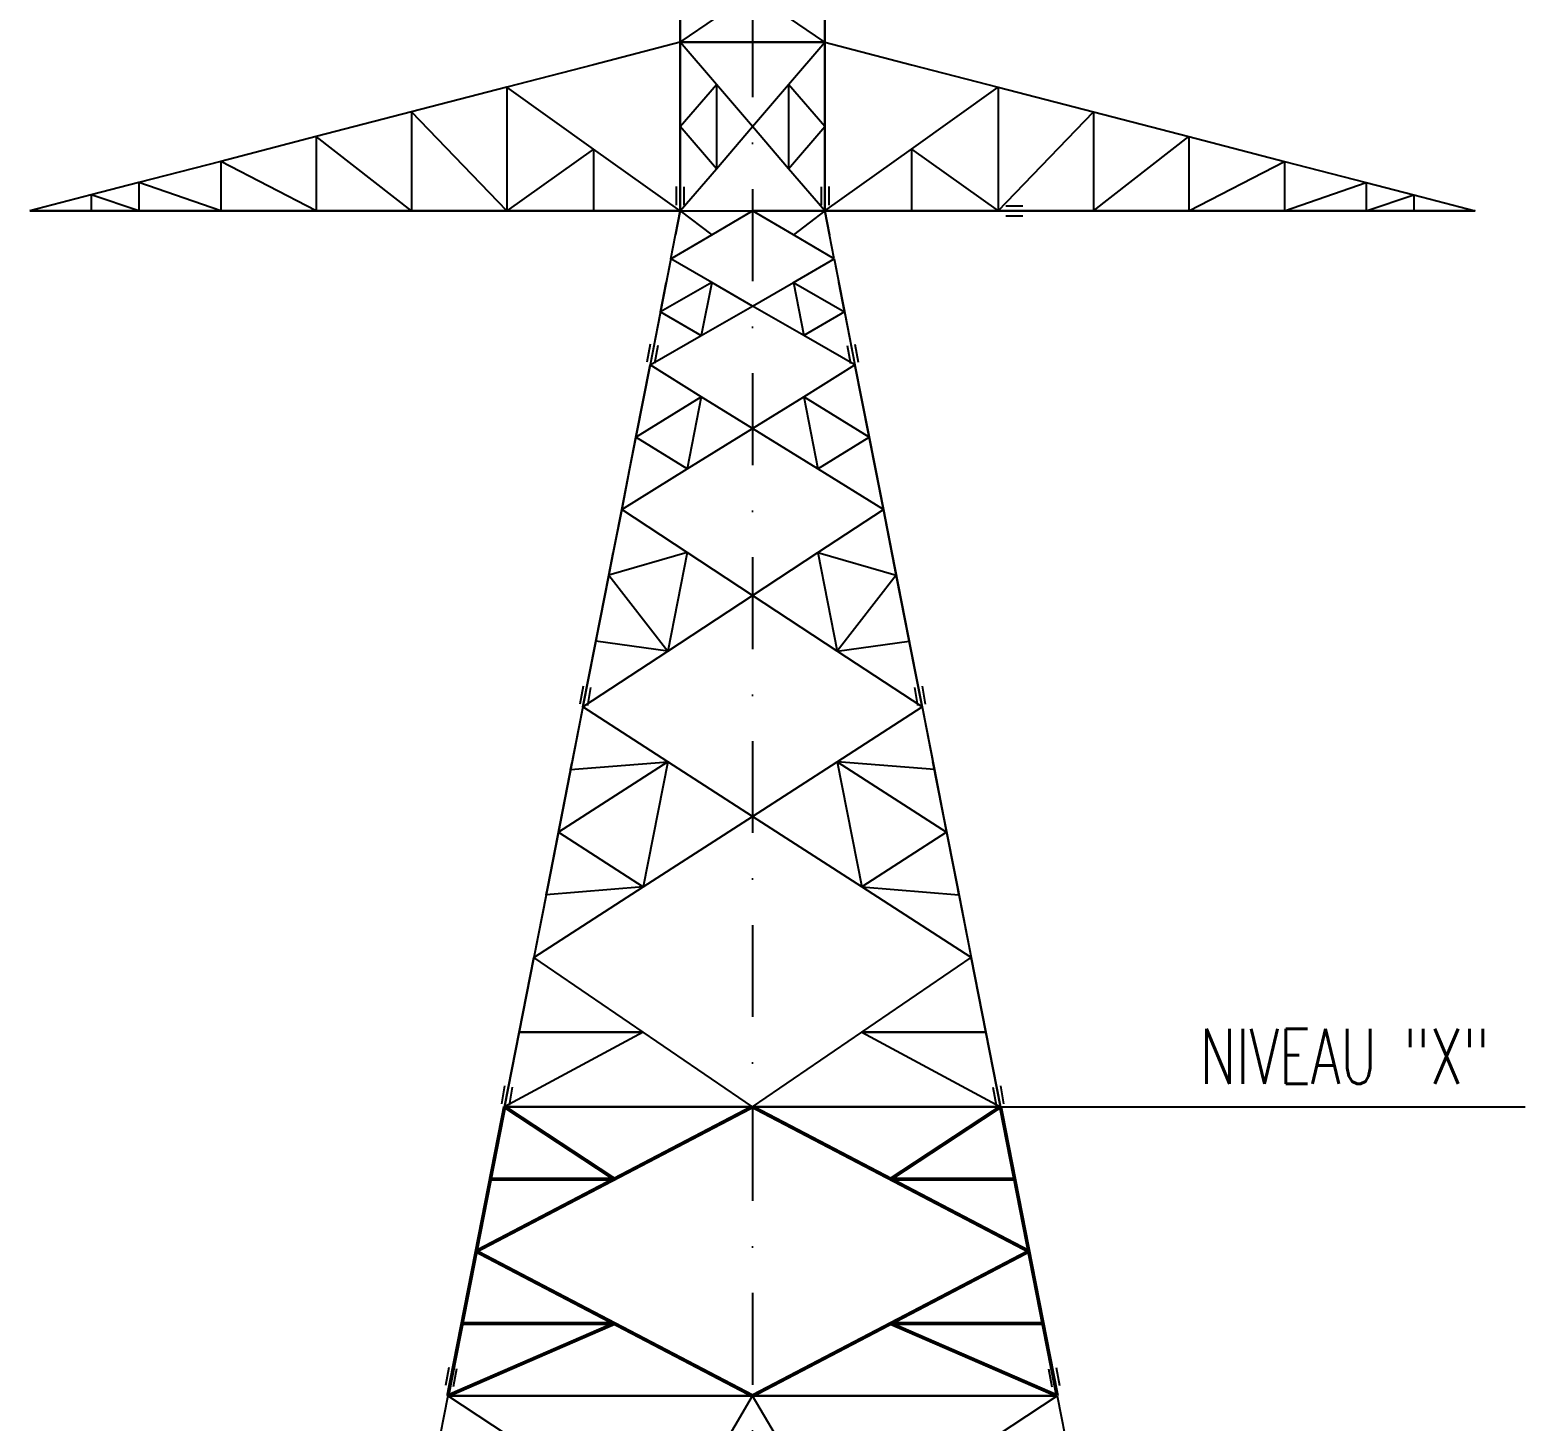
# Model space of a CAD drawing. Extents: x 554281 to 570501, y -34108 to -22628.
# Drawn here: x 565182 to 566809, y -33071 to -31557 of the extents above; entities that cross this region are included whole.
import ezdxf

# ---------------------------------------------------------------- set-up
doc = ezdxf.new("R2010")
doc.units = 0
doc.header["$LTSCALE"] = 200
doc.header["$MEASUREMENT"] = 0
doc.linetypes.add('DASHDOT', pattern=[1, 0.5, -0.25, 0, -0.25])
doc.layers.get('0').update_dxf_attribs({"linetype": 'CONTINUOUS'})
doc.layers.add('LS', color=7, linetype='CONTINUOUS')
doc.layers.add('MZ', color=6, linetype='DASHDOT')
doc.styles.add('RS', font='ROMANS8.shx', dxfattribs={"width": 0.7})

msp = doc.modelspace()

# ---------------------------------------------------------------- linework, layer by layer
at = {"layer": 'LS', "color": 6, "ltscale": 0.01}
for p, q in [((565889.738, -31570.575), (565889.738, -31516.865)), ((565889.738, -31570.575), (565889.738, -31516.865)), ((566046.938, -31570.575), (566046.938, -31516.865)), ((566046.938, -31570.575), (566046.938, -31516.865)), ((565889.738, -31570.575), (565929.038, -31543.746)), ((565889.738, -31570.575), (565929.038, -31543.746)), ((565889.738, -31543.746), (565889.738, -31570.575)), ((565889.738, -31543.746), (565889.738, -31570.575)), ((566046.938, -31570.575), (566007.638, -31543.746)), ((566046.938, -31570.575), (566007.638, -31543.746)), ((566046.938, -31543.746), (566046.938, -31570.575)), ((566046.938, -31543.746), (566046.938, -31570.575)), ((565889.738, -31570.575), (565795.418, -31595.046)), ((565889.738, -31570.575), (565795.418, -31595.046)), ((565889.738, -31570.575), (565795.418, -31595.046)), ((565889.738, -31570.575), (565795.418, -31595.046)), ((565889.738, -31570.575), (566046.938, -31570.575)), ((565889.738, -31570.575), (566046.938, -31570.575)), ((565889.738, -31570.575), (566046.938, -31570.575)), ((566046.938, -31570.575), (565889.738, -31570.575)), ((565889.738, -31662.275), (565889.738, -31570.575)), ((565889.738, -31662.275), (565889.738, -31570.575)), ((565929.038, -31616.425), (565889.738, -31570.575)), ((565929.038, -31616.425), (565889.738, -31570.575)), ((565889.738, -31570.575), (565889.738, -31616.425)), ((565889.738, -31570.575), (565889.738, -31616.425)), ((566007.638, -31616.425), (566046.938, -31570.575)), ((566007.638, -31616.425), (566046.938, -31570.575)), ((566046.938, -31570.575), (566141.258, -31595.046)), ((566046.938, -31570.575), (566141.258, -31595.046)), ((566046.938, -31662.275), (566046.938, -31570.575)), ((566046.938, -31662.275), (566046.938, -31570.575)), ((566046.938, -31570.575), (566046.938, -31616.425)), ((566046.938, -31570.575), (566046.938, -31616.425)), ((566046.938, -31570.575), (566141.258, -31595.046)), ((566046.938, -31570.575), (566141.258, -31595.046)), ((565795.418, -31595.046), (565701.098, -31619.464)), ((565795.418, -31595.046), (565701.098, -31619.464)), ((565795.418, -31595.046), (565701.098, -31619.464)), ((565795.418, -31595.046), (565701.098, -31619.464)), ((566141.258, -31595.046), (566235.578, -31619.464)), ((566141.258, -31595.046), (566235.578, -31619.464)), ((566141.258, -31595.046), (566235.578, -31619.464)), ((566141.258, -31595.046), (566235.578, -31619.464)), ((565701.098, -31619.464), (565597.346, -31646.398)), ((565701.098, -31619.464), (565597.346, -31646.398)), ((565795.418, -31686.746), (565701.098, -31619.464)), ((565795.418, -31686.746), (565701.098, -31619.464)), ((565701.098, -31619.464), (565701.098, -31753.975)), ((565701.098, -31619.464), (565701.098, -31753.975)), ((565795.418, -31686.746), (565701.098, -31619.464)), ((565795.418, -31686.746), (565701.098, -31619.464)), ((565701.098, -31619.464), (565701.098, -31753.975)), ((565701.098, -31619.464), (565701.098, -31753.975)), ((565889.738, -31662.275), (565929.038, -31616.425)), ((565889.738, -31662.275), (565929.038, -31616.425)), ((565889.738, -31662.275), (565889.738, -31616.425)), ((565889.738, -31662.275), (565889.738, -31616.425)), ((565889.738, -31616.425), (565889.738, -31708.125)), ((565889.738, -31616.425), (565889.738, -31708.125)), ((565889.738, -31616.425), (565889.738, -31662.275)), ((565889.738, -31616.425), (565889.738, -31662.275)), ((565929.038, -31616.425), (565929.038, -31708.125)), ((565929.038, -31616.425), (565929.038, -31708.125)), ((565968.338, -31662.275), (565929.038, -31616.425)), ((565968.338, -31662.275), (565929.038, -31616.425)), ((565968.338, -31662.275), (566007.638, -31616.425)), ((565968.338, -31662.275), (566007.638, -31616.425)), ((566046.938, -31662.275), (566007.638, -31616.425)), ((566046.938, -31662.275), (566007.638, -31616.425)), ((566007.638, -31616.425), (566007.638, -31708.125)), ((566007.638, -31616.425), (566007.638, -31708.125)), ((566046.938, -31662.275), (566046.938, -31616.425)), ((566046.938, -31662.275), (566046.938, -31616.425)), ((566046.938, -31616.425), (566046.938, -31708.125)), ((566046.938, -31616.425), (566046.938, -31708.125)), ((566046.938, -31616.425), (566046.938, -31662.275)), ((566046.938, -31616.425), (566046.938, -31662.275)), ((566141.258, -31686.746), (566235.578, -31619.464)), ((566141.258, -31686.746), (566235.578, -31619.464)), ((566141.258, -31686.746), (566235.578, -31619.464)), ((566141.258, -31686.746), (566235.578, -31619.464)), ((566235.578, -31619.464), (566235.578, -31753.975)), ((566235.578, -31619.464), (566235.578, -31753.975)), ((566235.578, -31619.464), (566235.578, -31753.975)), ((566235.578, -31619.464), (566235.578, -31753.975)), ((566235.578, -31619.464), (566339.33, -31646.398)), ((566235.578, -31619.464), (566339.33, -31646.398)), ((565597.346, -31646.398), (565493.594, -31673.279)), ((565597.346, -31646.398), (565493.594, -31673.279)), ((565701.098, -31753.975), (565597.346, -31646.398)), ((565701.098, -31753.975), (565597.346, -31646.398)), ((565597.346, -31646.398), (565597.346, -31753.975)), ((565597.346, -31646.398), (565597.346, -31753.975)), ((566235.578, -31753.975), (566339.33, -31646.398)), ((566235.578, -31753.975), (566339.33, -31646.398)), ((566339.33, -31646.398), (566339.33, -31753.975)), ((566339.33, -31646.398), (566339.33, -31753.975)), ((566339.33, -31646.398), (566443.082, -31673.279)), ((566339.33, -31646.398), (566443.082, -31673.279)), ((565929.038, -31708.125), (565889.738, -31662.275)), ((565929.038, -31708.125), (565889.738, -31662.275)), ((565889.738, -31708.125), (565889.738, -31662.275)), ((565889.738, -31708.125), (565889.738, -31662.275)), ((565889.738, -31753.975), (565889.738, -31662.275)), ((565889.738, -31753.975), (565889.738, -31662.275)), ((565889.738, -31662.275), (565889.738, -31708.125)), ((565889.738, -31662.275), (565889.738, -31708.125)), ((565929.038, -31708.125), (565968.338, -31662.275)), ((565929.038, -31708.125), (565968.338, -31662.275)), ((566007.638, -31708.125), (565968.338, -31662.275)), ((566007.638, -31708.125), (565968.338, -31662.275)), ((566007.638, -31708.125), (566046.938, -31662.275)), ((566007.638, -31708.125), (566046.938, -31662.275)), ((566046.938, -31708.125), (566046.938, -31662.275)), ((566046.938, -31708.125), (566046.938, -31662.275)), ((566046.938, -31753.975), (566046.938, -31662.275)), ((566046.938, -31753.975), (566046.938, -31662.275)), ((566046.938, -31662.275), (566046.938, -31708.125)), ((566046.938, -31662.275), (566046.938, -31708.125)), ((565493.594, -31673.279), (565389.842, -31700.16)), ((565493.594, -31673.279), (565389.842, -31700.16)), ((565597.346, -31753.975), (565493.594, -31673.279)), ((565597.346, -31753.975), (565493.594, -31673.279)), ((565493.594, -31673.279), (565493.594, -31753.975)), ((565493.594, -31673.279), (565493.594, -31753.975)), ((566339.33, -31753.975), (566443.082, -31673.279)), ((566339.33, -31753.975), (566443.082, -31673.279)), ((566443.082, -31673.279), (566443.082, -31753.975)), ((566443.082, -31673.279), (566443.082, -31753.975)), ((566443.082, -31673.279), (566546.834, -31700.16)), ((566443.082, -31673.279), (566546.834, -31700.16)), ((565795.418, -31686.746), (565701.098, -31753.975)), ((565795.418, -31686.746), (565701.098, -31753.975)), ((565889.738, -31753.975), (565795.418, -31686.746)), ((565889.738, -31753.975), (565795.418, -31686.746)), ((565889.738, -31753.975), (565795.418, -31686.746)), ((565889.738, -31753.975), (565795.418, -31686.746)), ((565795.418, -31686.746), (565795.418, -31753.975)), ((565795.418, -31686.746), (565795.418, -31753.975)), ((566046.938, -31753.975), (566141.258, -31686.746)), ((566046.938, -31753.975), (566141.258, -31686.746)), ((566046.938, -31753.975), (566141.258, -31686.746)), ((566046.938, -31753.975), (566141.258, -31686.746)), ((566141.258, -31686.746), (566235.578, -31753.975)), ((566141.258, -31686.746), (566235.578, -31753.975)), ((566141.258, -31686.746), (566141.258, -31753.975)), ((566141.258, -31686.746), (566141.258, -31753.975)), ((565389.842, -31700.16), (565300.919, -31723.216)), ((565389.842, -31700.16), (565300.919, -31723.216)), ((565493.594, -31753.975), (565389.842, -31700.16)), ((565493.594, -31753.975), (565389.842, -31700.16)), ((565389.842, -31700.16), (565389.842, -31753.975)), ((565389.842, -31700.16), (565389.842, -31753.975)), ((565389.842, -31700.16), (565389.842, -31753.975)), ((565889.738, -31753.975), (565929.038, -31708.125)), ((565889.738, -31753.975), (565929.038, -31708.125)), ((565889.738, -31708.125), (565889.738, -31753.975)), ((565889.738, -31708.125), (565889.738, -31753.975)), ((566046.938, -31753.975), (566007.638, -31708.125)), ((566046.938, -31753.975), (566007.638, -31708.125)), ((566046.938, -31708.125), (566046.938, -31753.975)), ((566046.938, -31708.125), (566046.938, -31753.975)), ((566443.082, -31753.975), (566546.834, -31700.16)), ((566443.082, -31753.975), (566546.834, -31700.16)), ((566546.834, -31700.16), (566546.834, -31753.975)), ((566546.834, -31700.16), (566546.834, -31753.975)), ((566546.834, -31700.16), (566546.834, -31753.975)), ((566546.834, -31700.16), (566635.757, -31723.216)), ((566546.834, -31700.16), (566635.757, -31723.216)), ((565300.919, -31723.216), (565249.043, -31736.683)), ((565300.919, -31723.216), (565249.043, -31736.683)), ((565389.842, -31753.975), (565300.919, -31723.216)), ((565389.842, -31753.975), (565300.919, -31723.216)), ((565300.919, -31723.216), (565300.919, -31753.975)), ((565300.919, -31723.216), (565300.919, -31753.975)), ((565885.269, -31727.686), (565885.248, -31747.678)), ((565893.653, -31727.695), (565893.632, -31747.686)), ((566043.024, -31727.695), (566043.045, -31747.686)), ((566051.408, -31727.686), (566051.429, -31747.678)), ((566546.834, -31753.975), (566635.757, -31723.216)), ((566546.834, -31753.975), (566635.757, -31723.216)), ((566635.757, -31723.216), (566635.757, -31753.975)), ((566635.757, -31723.216), (566635.757, -31753.975)), ((566635.757, -31723.216), (566687.633, -31736.683)), ((566635.757, -31723.216), (566687.633, -31736.683)), ((565249.043, -31736.683), (565182.338, -31753.975)), ((565249.043, -31736.683), (565182.338, -31753.975)), ((565300.919, -31753.975), (565249.043, -31736.683)), ((565300.919, -31753.975), (565249.043, -31736.683)), ((565249.043, -31736.683), (565249.043, -31753.975)), ((565249.043, -31736.683), (565249.043, -31753.975)), ((566635.757, -31753.975), (566687.633, -31736.683)), ((566635.757, -31753.975), (566687.633, -31736.683)), ((566687.633, -31736.683), (566687.633, -31753.975)), ((566687.633, -31736.683), (566687.633, -31753.975)), ((566687.633, -31736.683), (566754.338, -31753.975)), ((566687.633, -31736.683), (566754.338, -31753.975)), ((565182.338, -31753.975), (565249.043, -31753.975)), ((565249.043, -31753.975), (565182.338, -31753.975)), ((565249.043, -31753.975), (565182.338, -31753.975)), ((565249.043, -31753.975), (565182.338, -31753.975)), ((565249.043, -31753.975), (565300.919, -31753.975)), ((565300.919, -31753.975), (565249.043, -31753.975)), ((565300.919, -31753.975), (565249.043, -31753.975)), ((565300.919, -31753.975), (565249.043, -31753.975)), ((565300.919, -31753.975), (565389.842, -31753.975)), ((565389.842, -31753.975), (565300.919, -31753.975)), ((565389.842, -31753.975), (565300.919, -31753.975)), ((565389.842, -31753.975), (565300.919, -31753.975)), ((565389.842, -31753.975), (565493.594, -31753.975)), ((565493.594, -31753.975), (565389.842, -31753.975)), ((565493.594, -31753.975), (565389.842, -31753.975)), ((565493.594, -31753.975), (565389.842, -31753.975)), ((565493.594, -31753.975), (565597.346, -31753.975)), ((565597.346, -31753.975), (565493.594, -31753.975)), ((565597.346, -31753.975), (565493.594, -31753.975)), ((565597.346, -31753.975), (565493.594, -31753.975)), ((565597.346, -31753.975), (565701.098, -31753.975)), ((565701.098, -31753.975), (565597.346, -31753.975)), ((565701.098, -31753.975), (565597.346, -31753.975)), ((565701.098, -31753.975), (565597.346, -31753.975)), ((565701.098, -31753.975), (565795.418, -31753.975)), ((565795.418, -31753.975), (565701.098, -31753.975)), ((565795.418, -31753.975), (565701.098, -31753.975)), ((565795.418, -31753.975), (565701.098, -31753.975)), ((565795.418, -31753.975), (565889.738, -31753.975)), ((565889.738, -31753.975), (565795.418, -31753.975)), ((565889.738, -31753.975), (565795.418, -31753.975)), ((565889.738, -31753.975), (565795.418, -31753.975)), ((565879.468, -31806.375), (565889.738, -31753.975)), ((565879.468, -31806.375), (565889.738, -31753.975)), ((565884.603, -31780.175), (565889.738, -31753.975)), ((565884.603, -31780.175), (565889.738, -31753.975)), ((565889.738, -31753.975), (565884.603, -31780.175)), ((565889.738, -31753.975), (565884.603, -31780.175)), ((565889.738, -31753.975), (565968.338, -31753.975)), ((565889.738, -31753.975), (565929.038, -31753.975)), ((565889.738, -31753.975), (565929.038, -31753.975)), ((565889.738, -31753.975), (565929.038, -31753.975)), ((565889.738, -31753.975), (565929.038, -31753.975)), ((565889.738, -31753.975), (565968.338, -31753.975)), ((565889.738, -31753.975), (565968.338, -31753.975)), ((565889.738, -31753.975), (565968.338, -31753.975)), ((565889.738, -31753.975), (565929.038, -31753.975)), ((565889.738, -31753.975), (565929.038, -31753.975)), ((565889.738, -31753.975), (565929.038, -31753.975)), ((565889.738, -31753.975), (565929.038, -31753.975)), ((565889.738, -31753.975), (565923.903, -31780.175)), ((565889.738, -31753.975), (565923.903, -31780.175)), ((565923.903, -31780.175), (565968.338, -31753.975)), ((565923.903, -31780.175), (565968.338, -31753.975)), ((565929.038, -31753.975), (566007.638, -31753.975)), ((565929.038, -31753.975), (566007.638, -31753.975)), ((565929.038, -31753.975), (565968.338, -31753.975)), ((565929.038, -31753.975), (565968.338, -31753.975)), ((565929.038, -31753.975), (566007.638, -31753.975)), ((565929.038, -31753.975), (566007.638, -31753.975)), ((565929.038, -31753.975), (565968.338, -31753.975)), ((565929.038, -31753.975), (565968.338, -31753.975)), ((565968.338, -31753.975), (566046.938, -31753.975)), ((566007.638, -31753.975), (565968.338, -31753.975)), ((566007.638, -31753.975), (565968.338, -31753.975)), ((565968.338, -31753.975), (566046.938, -31753.975)), ((565968.338, -31753.975), (566046.938, -31753.975)), ((565968.338, -31753.975), (566046.938, -31753.975)), ((566007.638, -31753.975), (565968.338, -31753.975)), ((566007.638, -31753.975), (565968.338, -31753.975)), ((566012.773, -31780.175), (565968.338, -31753.975)), ((566012.773, -31780.175), (565968.338, -31753.975)), ((566046.938, -31753.975), (566007.638, -31753.975)), ((566007.638, -31753.975), (566046.938, -31753.975)), ((566046.938, -31753.975), (566007.638, -31753.975)), ((566046.938, -31753.975), (566007.638, -31753.975)), ((566046.938, -31753.975), (566007.638, -31753.975)), ((566007.638, -31753.975), (566046.938, -31753.975)), ((566046.938, -31753.975), (566007.638, -31753.975)), ((566046.938, -31753.975), (566007.638, -31753.975)), ((566046.938, -31753.975), (566007.638, -31753.975)), ((566007.638, -31753.975), (566046.938, -31753.975)), ((566046.938, -31753.975), (566007.638, -31753.975)), ((566046.938, -31753.975), (566007.638, -31753.975)), ((566046.938, -31753.975), (566012.773, -31780.175)), ((566046.938, -31753.975), (566012.773, -31780.175)), ((566046.938, -31753.975), (566141.258, -31753.975)), ((566141.258, -31753.975), (566046.938, -31753.975)), ((566046.938, -31753.975), (566141.258, -31753.975)), ((566046.938, -31753.975), (566141.258, -31753.975)), ((566052.073, -31780.175), (566046.938, -31753.975)), ((566052.073, -31780.175), (566046.938, -31753.975)), ((566057.209, -31806.375), (566046.938, -31753.975)), ((566057.209, -31806.375), (566046.938, -31753.975)), ((566046.938, -31753.975), (566052.073, -31780.175)), ((566046.938, -31753.975), (566052.073, -31780.175)), ((566141.258, -31753.975), (566235.578, -31753.975)), ((566235.578, -31753.975), (566141.258, -31753.975)), ((566141.258, -31753.975), (566235.578, -31753.975)), ((566141.258, -31753.975), (566235.578, -31753.975)), ((566235.578, -31753.975), (566339.33, -31753.975)), ((566339.33, -31753.975), (566235.578, -31753.975)), ((566235.578, -31753.975), (566339.33, -31753.975)), ((566235.578, -31753.975), (566339.33, -31753.975)), ((566243.794, -31748.509), (566262.207, -31748.509)), ((566243.794, -31759.441), (566262.207, -31759.441)), ((566339.33, -31753.975), (566443.082, -31753.975)), ((566443.082, -31753.975), (566339.33, -31753.975)), ((566339.33, -31753.975), (566443.082, -31753.975)), ((566339.33, -31753.975), (566443.082, -31753.975)), ((566443.082, -31753.975), (566546.834, -31753.975)), ((566546.834, -31753.975), (566443.082, -31753.975)), ((566443.082, -31753.975), (566546.834, -31753.975)), ((566443.082, -31753.975), (566546.834, -31753.975)), ((566546.834, -31753.975), (566635.757, -31753.975)), ((566635.757, -31753.975), (566546.834, -31753.975)), ((566546.834, -31753.975), (566635.757, -31753.975)), ((566546.834, -31753.975), (566635.757, -31753.975)), ((566635.757, -31753.975), (566687.633, -31753.975)), ((566687.633, -31753.975), (566635.757, -31753.975)), ((566635.757, -31753.975), (566687.633, -31753.975)), ((566635.757, -31753.975), (566687.633, -31753.975)), ((566687.633, -31753.975), (566754.338, -31753.975)), ((566754.338, -31753.975), (566687.633, -31753.975)), ((566687.633, -31753.975), (566754.338, -31753.975)), ((566687.633, -31753.975), (566754.338, -31753.975)), ((565879.468, -31806.375), (565884.603, -31780.175)), ((565879.468, -31806.375), (565884.603, -31780.175)), ((565879.468, -31806.375), (565923.903, -31780.175)), ((565879.468, -31806.375), (565923.903, -31780.175)), ((566057.209, -31806.375), (566012.773, -31780.175)), ((566057.209, -31806.375), (566012.773, -31780.175)), ((566057.209, -31806.375), (566052.073, -31780.175)), ((566057.209, -31806.375), (566052.073, -31780.175)), ((565879.468, -31806.375), (565868.149, -31864.015)), ((565879.468, -31806.375), (565868.149, -31864.015)), ((565879.468, -31806.375), (565874.437, -31831.946)), ((565879.468, -31806.375), (565874.437, -31831.946)), ((565923.903, -31831.946), (565879.468, -31806.375)), ((565923.903, -31831.946), (565879.468, -31806.375)), ((566012.773, -31831.946), (566057.209, -31806.375)), ((566012.773, -31831.946), (566057.209, -31806.375)), ((566057.209, -31806.375), (566062.239, -31831.946)), ((566057.209, -31806.375), (566062.239, -31831.946)), ((566057.209, -31806.375), (566068.527, -31864.015)), ((566057.209, -31806.375), (566068.527, -31864.015)), ((565874.437, -31831.946), (565863.171, -31889.586)), ((565874.437, -31831.946), (565863.171, -31889.586)), ((565868.149, -31864.015), (565874.437, -31831.946)), ((565868.149, -31864.015), (565874.437, -31831.946)), ((565923.903, -31831.946), (565868.149, -31864.015)), ((565923.903, -31831.946), (565868.149, -31864.015)), ((565874.437, -31831.946), (565869.459, -31857.517)), ((565874.437, -31831.946), (565869.459, -31857.517)), ((565923.903, -31831.946), (565912.585, -31889.586)), ((565923.903, -31831.946), (565912.585, -31889.586)), ((565968.338, -31857.517), (565923.903, -31831.946)), ((565968.338, -31857.517), (565923.903, -31831.946)), ((565968.338, -31857.517), (566012.773, -31831.946)), ((565968.338, -31857.517), (566012.773, -31831.946)), ((566012.773, -31831.946), (566068.527, -31864.015)), ((566012.773, -31831.946), (566068.527, -31864.015)), ((566012.773, -31831.946), (566024.092, -31889.586)), ((566012.773, -31831.946), (566024.092, -31889.586)), ((566062.239, -31831.946), (566067.217, -31857.517)), ((566062.239, -31831.946), (566067.217, -31857.517)), ((566068.527, -31864.015), (566062.239, -31831.946)), ((566068.527, -31864.015), (566062.239, -31831.946)), ((566062.239, -31831.946), (566073.505, -31889.586)), ((566062.239, -31831.946), (566073.505, -31889.586)), ((565869.459, -31857.517), (565863.171, -31889.586)), ((565869.459, -31857.517), (565863.171, -31889.586)), ((565912.585, -31889.586), (565968.338, -31857.517)), ((565912.585, -31889.586), (565968.338, -31857.517)), ((566024.092, -31889.586), (565968.338, -31857.517)), ((566024.092, -31889.586), (565968.338, -31857.517)), ((566067.217, -31857.517), (566073.505, -31889.586)), ((566067.217, -31857.517), (566073.505, -31889.586)), ((565868.149, -31864.015), (565856.883, -31921.655)), ((565868.149, -31864.015), (565856.883, -31921.655)), ((565868.149, -31864.015), (565863.171, -31889.586)), ((565868.149, -31864.015), (565863.171, -31889.586)), ((565868.149, -31864.015), (565912.585, -31889.586)), ((565868.149, -31864.015), (565912.585, -31889.586)), ((566068.527, -31864.015), (566024.092, -31889.586)), ((566068.527, -31864.015), (566024.092, -31889.586)), ((566068.527, -31864.015), (566079.793, -31921.655)), ((566068.527, -31864.015), (566079.793, -31921.655)), ((566068.527, -31864.015), (566073.505, -31889.586)), ((566068.527, -31864.015), (566073.505, -31889.586)), ((565863.171, -31889.586), (565856.883, -31921.655)), ((565863.171, -31889.586), (565856.883, -31921.655)), ((565856.883, -31921.655), (565912.585, -31889.586)), ((565856.883, -31921.655), (565912.585, -31889.586)), ((566079.793, -31921.655), (566024.092, -31889.586)), ((566079.793, -31921.655), (566024.092, -31889.586)), ((566073.505, -31889.586), (566079.793, -31921.655)), ((566073.505, -31889.586), (566079.793, -31921.655)), ((566073.505, -31889.586), (566079.793, -31921.655)), ((566073.505, -31889.586), (566079.793, -31921.655)), ((565856.979, -31898.901), (565853.47, -31918.582)), ((565865.233, -31900.373), (565861.724, -31920.054)), ((566071.443, -31900.373), (566074.953, -31920.054)), ((566079.697, -31898.901), (566083.207, -31918.582)), ((565841.425, -32000.255), (565856.883, -31921.655)), ((565841.425, -32000.255), (565856.883, -31921.655)), ((565856.883, -31921.655), (565850.071, -31956.187)), ((565856.883, -31921.655), (565850.071, -31956.187)), ((565912.585, -31956.187), (565856.883, -31921.655)), ((565912.585, -31956.187), (565856.883, -31921.655)), ((566024.092, -31956.187), (566079.793, -31921.655)), ((566024.092, -31956.187), (566079.793, -31921.655)), ((566095.251, -32000.255), (566079.793, -31921.655)), ((566095.251, -32000.255), (566079.793, -31921.655)), ((566079.793, -31921.655), (566086.605, -31956.187)), ((566079.793, -31921.655), (566086.605, -31956.187)), ((565850.071, -31956.187), (565834.666, -32034.787)), ((565850.071, -31956.187), (565834.666, -32034.787)), ((565841.425, -32000.255), (565912.585, -31956.187)), ((565841.425, -32000.255), (565912.585, -31956.187)), ((565850.071, -31956.187), (565841.425, -32000.255)), ((565850.071, -31956.187), (565841.425, -32000.255)), ((565850.071, -31956.187), (565843.312, -31990.718)), ((565850.071, -31956.187), (565843.312, -31990.718)), ((565912.585, -31956.187), (565897.179, -32034.787)), ((565912.585, -31956.187), (565897.179, -32034.787)), ((565968.338, -31990.718), (565912.585, -31956.187)), ((565968.338, -31990.718), (565912.585, -31956.187)), ((565968.338, -31990.718), (566024.092, -31956.187)), ((565968.338, -31990.718), (566024.092, -31956.187)), ((566024.092, -31956.187), (566039.497, -32034.787)), ((566024.092, -31956.187), (566039.497, -32034.787)), ((566095.251, -32000.255), (566024.092, -31956.187)), ((566095.251, -32000.255), (566024.092, -31956.187)), ((566086.605, -31956.187), (566095.251, -32000.255)), ((566086.605, -31956.187), (566095.251, -32000.255)), ((566086.605, -31956.187), (566102.011, -32034.787)), ((566086.605, -31956.187), (566102.011, -32034.787)), ((566086.605, -31956.187), (566093.365, -31990.718)), ((566086.605, -31956.187), (566093.365, -31990.718)), ((565826.02, -32078.855), (565841.425, -32000.255)), ((565826.02, -32078.855), (565841.425, -32000.255)), ((565843.312, -31990.718), (565834.666, -32034.787)), ((565843.312, -31990.718), (565834.666, -32034.787)), ((565841.425, -32000.255), (565834.666, -32034.787)), ((565841.425, -32000.255), (565834.666, -32034.787)), ((565897.179, -32034.787), (565841.425, -32000.255)), ((565897.179, -32034.787), (565841.425, -32000.255)), ((565897.179, -32034.787), (565968.338, -31990.718)), ((565897.179, -32034.787), (565968.338, -31990.718)), ((566039.497, -32034.787), (565968.338, -31990.718)), ((566039.497, -32034.787), (565968.338, -31990.718)), ((566039.497, -32034.787), (566095.251, -32000.255)), ((566039.497, -32034.787), (566095.251, -32000.255)), ((566093.365, -31990.718), (566102.011, -32034.787)), ((566093.365, -31990.718), (566102.011, -32034.787)), ((566095.251, -32000.255), (566102.011, -32034.787)), ((566095.251, -32000.255), (566102.011, -32034.787)), ((566110.657, -32078.855), (566095.251, -32000.255)), ((566110.657, -32078.855), (566095.251, -32000.255)), ((565826.02, -32078.855), (565897.179, -32034.787)), ((565826.02, -32078.855), (565897.179, -32034.787)), ((565834.666, -32034.787), (565826.02, -32078.855)), ((565834.666, -32034.787), (565826.02, -32078.855)), ((566110.657, -32078.855), (566039.497, -32034.787)), ((566110.657, -32078.855), (566039.497, -32034.787)), ((566102.011, -32034.787), (566110.657, -32078.855)), ((566102.011, -32034.787), (566110.657, -32078.855)), ((565811.977, -32150.486), (565826.02, -32078.855)), ((565811.977, -32150.486), (565826.02, -32078.855)), ((565826.02, -32078.855), (565816.85, -32125.648)), ((565826.02, -32078.855), (565816.85, -32125.648)), ((565897.179, -32125.648), (565826.02, -32078.855)), ((565897.179, -32125.648), (565826.02, -32078.855)), ((566039.497, -32125.648), (566110.657, -32078.855)), ((566039.497, -32125.648), (566110.657, -32078.855)), ((566124.7, -32150.486), (566110.657, -32078.855)), ((566124.7, -32150.486), (566110.657, -32078.855)), ((566110.657, -32078.855), (566119.827, -32125.648)), ((566110.657, -32078.855), (566119.827, -32125.648)), ((565816.85, -32125.648), (565795.785, -32233.068)), ((565816.85, -32125.648), (565795.785, -32233.068)), ((565816.85, -32125.648), (565807.68, -32172.441)), ((565816.85, -32125.648), (565807.68, -32172.441)), ((565897.179, -32125.648), (565811.977, -32150.486)), ((565897.179, -32125.648), (565811.977, -32150.486)), ((565811.977, -32150.486), (565816.85, -32125.648)), ((565811.977, -32150.486), (565816.85, -32125.648)), ((565897.179, -32125.648), (565876.114, -32233.068)), ((565897.179, -32125.648), (565876.114, -32233.068)), ((565968.338, -32172.441), (565897.179, -32125.648)), ((565968.338, -32172.441), (565897.179, -32125.648)), ((565968.338, -32172.441), (566039.497, -32125.648)), ((565968.338, -32172.441), (566039.497, -32125.648)), ((566039.497, -32125.648), (566124.7, -32150.486)), ((566039.497, -32125.648), (566124.7, -32150.486)), ((566039.497, -32125.648), (566060.562, -32233.068)), ((566039.497, -32125.648), (566060.562, -32233.068)), ((566124.7, -32150.486), (566119.827, -32125.648)), ((566124.7, -32150.486), (566119.827, -32125.648)), ((566119.827, -32125.648), (566140.891, -32233.068)), ((566119.827, -32125.648), (566140.891, -32233.068)), ((566119.827, -32125.648), (566128.997, -32172.441)), ((566119.827, -32125.648), (566128.997, -32172.441)), ((565811.977, -32150.486), (565795.785, -32233.068)), ((565811.977, -32150.486), (565795.785, -32233.068)), ((565797.933, -32222.064), (565811.977, -32150.486)), ((565797.933, -32222.064), (565811.977, -32150.486)), ((565811.977, -32150.486), (565876.114, -32233.068)), ((565811.977, -32150.486), (565876.114, -32233.068)), ((566124.7, -32150.486), (566060.562, -32233.068)), ((566124.7, -32150.486), (566060.562, -32233.068)), ((566124.7, -32150.486), (566140.891, -32233.068)), ((566124.7, -32150.486), (566140.891, -32233.068)), ((566138.743, -32222.064), (566124.7, -32150.486)), ((566138.743, -32222.064), (566124.7, -32150.486)), ((565807.68, -32172.441), (565795.785, -32233.068)), ((565807.68, -32172.441), (565795.785, -32233.068)), ((565876.114, -32233.068), (565968.338, -32172.441)), ((565876.114, -32233.068), (565968.338, -32172.441)), ((566060.562, -32233.068), (565968.338, -32172.441)), ((566060.562, -32233.068), (565968.338, -32172.441)), ((566128.997, -32172.441), (566140.891, -32233.068)), ((566128.997, -32172.441), (566140.891, -32233.068)), ((565783.89, -32293.695), (565797.933, -32222.064)), ((565783.89, -32293.695), (565797.933, -32222.064)), ((565783.89, -32293.695), (565876.114, -32233.068)), ((565783.89, -32293.695), (565876.114, -32233.068)), ((565795.785, -32233.068), (565783.89, -32293.695)), ((565795.785, -32233.068), (565783.89, -32293.695)), ((565797.933, -32222.064), (565795.785, -32233.068)), ((565797.933, -32222.064), (565795.785, -32233.068)), ((565876.114, -32233.068), (565797.933, -32222.064)), ((565876.114, -32233.068), (565797.933, -32222.064)), ((566060.562, -32233.068), (566138.743, -32222.064)), ((566060.562, -32233.068), (566138.743, -32222.064)), ((566152.786, -32293.695), (566060.562, -32233.068)), ((566152.786, -32293.695), (566060.562, -32233.068)), ((566138.743, -32222.064), (566140.891, -32233.068)), ((566138.743, -32222.064), (566140.891, -32233.068)), ((566152.786, -32293.695), (566138.743, -32222.064)), ((566152.786, -32293.695), (566138.743, -32222.064)), ((566140.891, -32233.068), (566152.786, -32293.695)), ((566140.891, -32233.068), (566152.786, -32293.695)), ((565783.986, -32270.941), (565780.477, -32290.622)), ((565792.24, -32272.413), (565788.73, -32292.094)), ((566144.437, -32272.413), (566147.946, -32292.094)), ((566152.69, -32270.941), (566156.2, -32290.622)), ((565783.89, -32293.695), (565770.528, -32361.815)), ((565783.89, -32293.695), (565770.528, -32361.815)), ((565783.89, -32293.695), (565772.257, -32353.221)), ((565783.89, -32293.695), (565772.257, -32353.221)), ((565876.114, -32353.221), (565783.89, -32293.695)), ((565876.114, -32353.221), (565783.89, -32293.695)), ((566060.562, -32353.221), (566152.786, -32293.695)), ((566060.562, -32353.221), (566152.786, -32293.695)), ((566152.786, -32293.695), (566166.148, -32361.815)), ((566152.786, -32293.695), (566166.148, -32361.815)), ((566152.786, -32293.695), (566164.419, -32353.221)), ((566152.786, -32293.695), (566164.419, -32353.221)), ((565745.533, -32489.461), (565772.257, -32353.221)), ((565745.533, -32489.461), (565772.257, -32353.221)), ((565876.114, -32353.221), (565757.219, -32429.935)), ((565876.114, -32353.221), (565757.219, -32429.935)), ((565772.257, -32353.221), (565757.219, -32429.935)), ((565772.257, -32353.221), (565757.219, -32429.935)), ((565770.528, -32361.815), (565757.219, -32429.935)), ((565770.528, -32361.815), (565757.219, -32429.935)), ((565772.257, -32353.221), (565760.572, -32412.695)), ((565772.257, -32353.221), (565760.572, -32412.695)), ((565770.528, -32361.815), (565876.114, -32353.221)), ((565770.528, -32361.815), (565876.114, -32353.221)), ((565770.528, -32361.815), (565772.257, -32353.221)), ((565770.528, -32361.815), (565772.257, -32353.221)), ((565876.114, -32353.221), (565849.39, -32489.461)), ((565876.114, -32353.221), (565849.39, -32489.461)), ((565968.338, -32412.695), (565876.114, -32353.221)), ((565968.338, -32412.695), (565876.114, -32353.221)), ((565968.338, -32412.695), (566060.562, -32353.221)), ((565968.338, -32412.695), (566060.562, -32353.221)), ((566166.148, -32361.815), (566060.562, -32353.221)), ((566166.148, -32361.815), (566060.562, -32353.221)), ((566060.562, -32353.221), (566179.458, -32429.935)), ((566060.562, -32353.221), (566179.458, -32429.935)), ((566060.562, -32353.221), (566087.286, -32489.461)), ((566060.562, -32353.221), (566087.286, -32489.461)), ((566166.148, -32361.815), (566164.419, -32353.221)), ((566166.148, -32361.815), (566164.419, -32353.221)), ((566164.419, -32353.221), (566179.458, -32429.935)), ((566164.419, -32353.221), (566179.458, -32429.935)), ((566191.143, -32489.461), (566164.419, -32353.221)), ((566191.143, -32489.461), (566164.419, -32353.221)), ((566164.419, -32353.221), (566176.104, -32412.695)), ((566164.419, -32353.221), (566176.104, -32412.695)), ((566166.148, -32361.815), (566179.458, -32429.935)), ((566166.148, -32361.815), (566179.458, -32429.935)), ((565760.572, -32412.695), (565745.533, -32489.461)), ((565760.572, -32412.695), (565745.533, -32489.461)), ((565849.39, -32489.461), (565968.338, -32412.695)), ((565849.39, -32489.461), (565968.338, -32412.695)), ((566087.286, -32489.461), (565968.338, -32412.695)), ((566087.286, -32489.461), (565968.338, -32412.695)), ((566176.104, -32412.695), (566191.143, -32489.461)), ((566176.104, -32412.695), (566191.143, -32489.461)), ((565757.219, -32429.935), (565743.857, -32498.055)), ((565757.219, -32429.935), (565743.857, -32498.055)), ((565757.219, -32429.935), (565745.533, -32489.461)), ((565757.219, -32429.935), (565745.533, -32489.461)), ((565757.219, -32429.935), (565849.39, -32489.461)), ((565757.219, -32429.935), (565849.39, -32489.461)), ((566179.458, -32429.935), (566087.286, -32489.461)), ((566179.458, -32429.935), (566087.286, -32489.461)), ((566179.458, -32429.935), (566191.143, -32489.461)), ((566179.458, -32429.935), (566191.143, -32489.461)), ((566179.458, -32429.935), (566192.82, -32498.055)), ((566179.458, -32429.935), (566192.82, -32498.055)), ((565730.495, -32566.175), (565849.39, -32489.461)), ((565730.495, -32566.175), (565849.39, -32489.461)), ((565745.533, -32489.461), (565730.495, -32566.175)), ((565745.533, -32489.461), (565730.495, -32566.175)), ((565849.39, -32489.461), (565743.857, -32498.055)), ((565849.39, -32489.461), (565743.857, -32498.055)), ((565743.857, -32498.055), (565745.533, -32489.461)), ((565743.857, -32498.055), (565745.533, -32489.461)), ((566087.286, -32489.461), (566192.82, -32498.055)), ((566087.286, -32489.461), (566192.82, -32498.055)), ((566206.182, -32566.175), (566087.286, -32489.461)), ((566206.182, -32566.175), (566087.286, -32489.461)), ((566192.82, -32498.055), (566191.143, -32489.461)), ((566192.82, -32498.055), (566191.143, -32489.461)), ((566191.143, -32489.461), (566206.182, -32566.175)), ((566191.143, -32489.461), (566206.182, -32566.175)), ((565743.857, -32498.055), (565730.495, -32566.175)), ((565743.857, -32498.055), (565730.495, -32566.175)), ((566192.82, -32498.055), (566206.182, -32566.175)), ((566192.82, -32498.055), (566206.182, -32566.175)), ((565714.565, -32647.395), (565730.495, -32566.175)), ((565714.565, -32647.395), (565730.495, -32566.175)), ((565730.495, -32566.175), (565714.565, -32647.395)), ((565730.495, -32566.175), (565714.565, -32647.395)), ((565849.39, -32647.395), (565730.495, -32566.175)), ((565849.39, -32647.395), (565730.495, -32566.175)), ((565968.338, -32728.615), (566206.188, -32566.207)), ((566222.111, -32647.395), (566206.182, -32566.175)), ((566222.111, -32647.395), (566206.182, -32566.175)), ((566206.182, -32566.175), (566222.111, -32647.395)), ((566206.182, -32566.175), (566222.111, -32647.395)), ((565849.39, -32647.395), (565698.635, -32728.615)), ((565849.39, -32647.395), (565698.635, -32728.615)), ((565714.565, -32647.395), (565698.635, -32728.615)), ((565714.565, -32647.395), (565698.635, -32728.615)), ((565698.635, -32728.615), (565714.565, -32647.395)), ((565698.635, -32728.615), (565714.565, -32647.395)), ((565714.565, -32647.395), (565698.635, -32728.615)), ((565714.565, -32647.395), (565698.635, -32728.615)), ((565714.565, -32647.395), (565849.39, -32647.395)), ((565849.39, -32647.395), (565714.565, -32647.395)), ((565968.338, -32728.615), (565849.39, -32647.395)), ((565968.338, -32728.615), (565849.39, -32647.395)), ((566087.286, -32647.395), (566222.111, -32647.395)), ((566222.111, -32647.395), (566087.286, -32647.395)), ((566087.286, -32647.395), (566238.041, -32728.615)), ((566222.111, -32647.395), (566238.041, -32728.615)), ((566222.111, -32647.395), (566238.041, -32728.615)), ((566238.041, -32728.615), (566222.111, -32647.395)), ((566238.041, -32728.615), (566222.111, -32647.395)), ((566222.111, -32647.395), (566238.041, -32728.615)), ((566222.111, -32647.395), (566238.041, -32728.615)), ((565698.731, -32705.861), (565695.222, -32725.542)), ((565698.731, -32705.861), (565695.222, -32725.542)), ((565698.731, -32705.861), (565695.222, -32725.542)), ((565706.985, -32707.333), (565703.476, -32727.014)), ((565706.985, -32707.333), (565703.476, -32727.014)), ((565706.985, -32707.333), (565703.476, -32727.014)), ((566229.691, -32707.333), (566233.201, -32727.014)), ((566229.691, -32707.333), (566233.201, -32727.014)), ((566229.691, -32707.333), (566233.201, -32727.014)), ((566237.945, -32705.861), (566241.455, -32725.542)), ((566237.945, -32705.861), (566241.455, -32725.542)), ((566237.945, -32705.861), (566241.455, -32725.542)), ((566238.041, -32728.615), (565698.635, -32728.615)), ((565698.635, -32728.615), (565968.338, -32728.615)), ((565968.338, -32728.615), (565698.635, -32728.615)), ((565968.338, -32728.615), (565698.635, -32728.615)), ((565968.338, -32728.615), (565698.635, -32728.615)), ((565833.461, -32728.615), (565698.636, -32728.615)), ((565698.636, -32728.615), (565833.461, -32728.615)), ((565698.636, -32728.615), (565833.461, -32728.615)), ((565698.636, -32728.615), (565833.461, -32728.615)), ((565698.636, -32728.615), (565833.461, -32728.615)), ((565833.461, -32728.615), (565698.636, -32728.615)), ((565833.461, -32728.615), (565698.636, -32728.615)), ((565833.461, -32728.615), (565698.636, -32728.615)), ((565833.461, -32728.615), (565968.338, -32728.615)), ((565968.338, -32728.615), (565833.461, -32728.615)), ((565968.338, -32728.615), (565833.461, -32728.615)), ((565968.338, -32728.615), (565833.461, -32728.615)), ((565968.338, -32728.615), (566238.041, -32728.615)), ((566238.041, -32728.615), (565968.338, -32728.615)), ((565968.338, -32728.615), (566238.041, -32728.615)), ((565968.338, -32728.615), (566238.041, -32728.615)), ((565968.338, -32728.615), (566103.216, -32728.615)), ((566103.216, -32728.615), (565968.338, -32728.615)), ((565968.338, -32728.615), (566103.216, -32728.615)), ((565968.338, -32728.615), (566103.216, -32728.615)), ((566238.041, -32728.615), (566103.216, -32728.615)), ((566103.216, -32728.615), (566238.041, -32728.615)), ((566238.041, -32728.615), (566103.216, -32728.615)), ((566238.041, -32728.615), (566103.216, -32728.615)), ((566103.216, -32728.615), (566238.041, -32728.615)), ((566238.041, -32728.615), (566103.216, -32728.615)), ((566103.216, -32728.615), (566238.041, -32728.615)), ((566103.216, -32728.615), (566238.041, -32728.615)), ((565636.961, -33043.015), (565606.15, -33200.215)), ((565747.42, -33043.015), (565636.961, -33043.015)), ((565636.961, -33043.015), (565747.42, -33043.015)), ((565636.961, -33043.015), (565802.65, -33043.015)), ((565636.961, -33043.015), (565802.65, -33043.015)), ((565747.42, -33043.015), (565636.961, -33043.015)), ((565636.961, -33043.015), (565747.42, -33043.015)), ((565756.433, -33121.615), (565636.961, -33043.015)), ((565756.433, -33121.615), (565636.961, -33043.015)), ((565747.42, -33043.015), (565692.19, -33043.015)), ((565692.19, -33043.015), (565747.42, -33043.015)), ((565857.879, -33043.015), (565747.42, -33043.015)), ((565802.65, -33043.015), (565747.42, -33043.015)), ((565747.42, -33043.015), (565802.65, -33043.015)), ((565747.42, -33043.015), (565857.879, -33043.015)), ((565857.879, -33043.015), (565802.65, -33043.015)), ((565857.879, -33043.015), (565802.65, -33043.015)), ((565802.65, -33043.015), (565968.338, -33043.015)), ((565802.65, -33043.015), (565968.338, -33043.015)), ((565968.338, -33043.015), (565857.879, -33043.015)), ((565857.879, -33043.015), (565968.338, -33043.015)), ((565968.338, -33043.015), (565857.879, -33043.015)), ((565968.338, -33043.015), (565857.879, -33043.015)), ((565875.852, -33200.215), (565968.338, -33043.015)), ((565875.852, -33200.215), (565968.338, -33043.015)), ((566060.824, -33200.215), (565968.338, -33043.015)), ((566060.824, -33200.215), (565968.338, -33043.015)), ((565968.338, -33043.015), (566134.027, -33043.015)), ((565968.338, -33043.015), (566134.027, -33043.015)), ((565968.338, -33043.015), (566078.797, -33043.015)), ((566078.797, -33043.015), (565968.338, -33043.015)), ((566078.797, -33043.015), (565968.338, -33043.015)), ((566078.797, -33043.015), (565968.338, -33043.015)), ((566134.027, -33043.015), (566078.797, -33043.015)), ((566078.797, -33043.015), (566134.027, -33043.015)), ((566078.797, -33043.015), (566189.257, -33043.015)), ((566189.257, -33043.015), (566078.797, -33043.015)), ((566134.027, -33043.015), (566299.716, -33043.015)), ((566134.027, -33043.015), (566299.716, -33043.015)), ((566134.027, -33043.015), (566189.257, -33043.015)), ((566189.257, -33043.015), (566134.027, -33043.015)), ((566180.244, -33121.615), (566299.716, -33043.015)), ((566180.244, -33121.615), (566299.716, -33043.015)), ((566189.257, -33043.015), (566299.716, -33043.015)), ((566299.716, -33043.015), (566189.257, -33043.015)), ((566189.257, -33043.015), (566299.716, -33043.015)), ((566189.257, -33043.015), (566244.486, -33043.015)), ((566244.486, -33043.015), (566189.257, -33043.015)), ((566299.716, -33043.015), (566189.257, -33043.015)), ((566299.662, -33043.015), (566330.527, -33200.215))]:
    msp.add_line(p, q, dxfattribs=at)
at = {"layer": 'LS', "color": 6}
msp.add_line((566238.041, -32728.615), (566808.678, -32728.615), dxfattribs=at)
at = {"layer": 'LS', "color": 3, "ltscale": 0.01}
for p, q in [((565638.019, -33012.242), (565634.51, -33031.923)), ((565646.273, -33013.714), (565642.764, -33033.395)), ((566290.403, -33013.714), (566293.913, -33033.395)), ((566298.657, -33012.242), (566302.167, -33031.923))]:
    msp.add_line(p, q, dxfattribs=at)
at = {"layer": 'LS', "color": 3, "ltscale": 0.01, "const_width": 4}
for points in [[(565698.636, -32728.615), (565683.23, -32807.215)], [(565698.636, -32728.615), (565683.23, -32807.215)], [(565683.23, -32807.215), (565698.636, -32728.615)], [(565683.23, -32807.215), (565698.636, -32728.615)], [(565698.636, -32728.615), (565683.23, -32807.215)], [(565698.636, -32728.615), (565683.23, -32807.215)], [(565698.636, -32728.615), (565818.055, -32807.215)], [(565698.636, -32728.615), (565818.055, -32807.215)], [(565818.055, -32807.215), (565968.338, -32728.615)], [(565818.055, -32807.215), (565968.338, -32728.615)], [(566118.621, -32807.215), (565968.338, -32728.615)], [(566118.621, -32807.215), (565968.338, -32728.615)], [(566238.041, -32728.615), (566118.621, -32807.215)], [(566238.041, -32728.615), (566118.621, -32807.215)], [(566238.041, -32728.615), (566253.447, -32807.215)], [(566238.041, -32728.615), (566253.447, -32807.215)], [(566253.447, -32807.215), (566238.041, -32728.615)], [(566253.447, -32807.215), (566238.041, -32728.615)], [(566238.041, -32728.615), (566253.447, -32807.215)], [(566238.041, -32728.615), (566253.447, -32807.215)], [(565667.824, -32885.815), (565818.055, -32807.215)], [(565667.824, -32885.815), (565818.055, -32807.215)], [(565683.23, -32807.215), (565667.824, -32885.815)], [(565683.23, -32807.215), (565667.824, -32885.815)], [(565667.824, -32885.815), (565683.23, -32807.215)], [(565667.824, -32885.815), (565683.23, -32807.215)], [(565818.055, -32807.215), (565683.23, -32807.215)], [(565683.23, -32807.215), (565818.055, -32807.215)], [(566268.852, -32885.815), (566118.621, -32807.215)], [(566268.852, -32885.815), (566118.621, -32807.215)], [(566253.447, -32807.215), (566118.621, -32807.215)], [(566118.621, -32807.215), (566253.447, -32807.215)], [(566253.447, -32807.215), (566268.852, -32885.815)], [(566253.447, -32807.215), (566268.852, -32885.815)], [(566268.852, -32885.815), (566253.447, -32807.215)], [(566268.852, -32885.815), (566253.447, -32807.215)], [(565652.419, -32964.415), (565667.824, -32885.815)], [(565652.419, -32964.415), (565667.824, -32885.815)], [(565667.824, -32885.815), (565653.834, -32957.079)], [(565667.824, -32885.815), (565653.834, -32957.079)], [(565667.824, -32885.815), (565818.055, -32964.415)], [(565667.824, -32885.815), (565818.055, -32964.415)], [(566268.852, -32885.815), (566118.621, -32964.415)], [(566268.852, -32885.815), (566118.621, -32964.415)], [(566268.852, -32885.815), (566282.843, -32957.079)], [(566268.852, -32885.815), (566282.843, -32957.079)], [(566284.258, -32964.415), (566268.852, -32885.815)], [(566284.258, -32964.415), (566268.852, -32885.815)], [(565653.834, -32957.079), (565636.961, -33043.015)], [(565653.834, -32957.079), (565636.961, -33043.015)], [(565636.961, -33043.015), (565818.055, -32964.415)], [(565636.961, -33043.015), (565818.055, -32964.415)], [(565653.834, -32957.079), (565639.843, -33028.395)], [(565653.834, -32957.079), (565639.843, -33028.395)], [(565652.419, -32964.415), (565653.834, -32957.079)], [(565652.419, -32964.415), (565653.834, -32957.079)], [(565818.055, -32964.415), (565652.419, -32964.415)], [(565652.419, -32964.415), (565818.055, -32964.415)], [(565818.055, -32964.415), (565968.338, -33043.015)], [(565818.055, -32964.415), (565968.338, -33043.015)], [(566118.621, -32964.415), (565968.338, -33043.015)], [(566118.621, -32964.415), (565968.338, -33043.015)], [(566299.716, -33043.015), (566118.621, -32964.415)], [(566299.716, -33043.015), (566118.621, -32964.415)], [(566284.258, -32964.415), (566118.621, -32964.415)], [(566118.621, -32964.415), (566284.258, -32964.415)], [(566282.843, -32957.079), (566296.834, -33028.395)], [(566282.843, -32957.079), (566296.834, -33028.395)], [(566282.843, -32957.079), (566299.716, -33043.015)], [(566282.843, -32957.079), (566299.716, -33043.015)], [(566284.258, -32964.415), (566282.843, -32957.079)], [(566284.258, -32964.415), (566282.843, -32957.079)], [(566299.716, -33043.015), (566284.258, -32964.415)], [(566299.716, -33043.015), (566284.258, -32964.415)]]:
    msp.add_lwpolyline(points, dxfattribs=at)
at = {"layer": 'LS', "color": 6, "ltscale": 0.01, "const_width": 4}
msp.add_lwpolyline([(565636.961, -33043.015), (565652.419, -32964.415)], dxfattribs=at)
msp.add_lwpolyline([(565636.961, -33043.015), (565652.419, -32964.415)], dxfattribs=at)
at = {"layer": 'MZ'}
msp.add_line((565968.338, -31130.173), (565968.338, -33698.481), dxfattribs=at)

# ---------------------------------------------------------------- texts
at = {"color": 7, "style": 'RS', "width": 0.7}
msp.add_text('NIVEAU "X"', height=60, dxfattribs=at).set_placement((566454.922, -32703.798))

doc.saveas('drawing.dxf')
